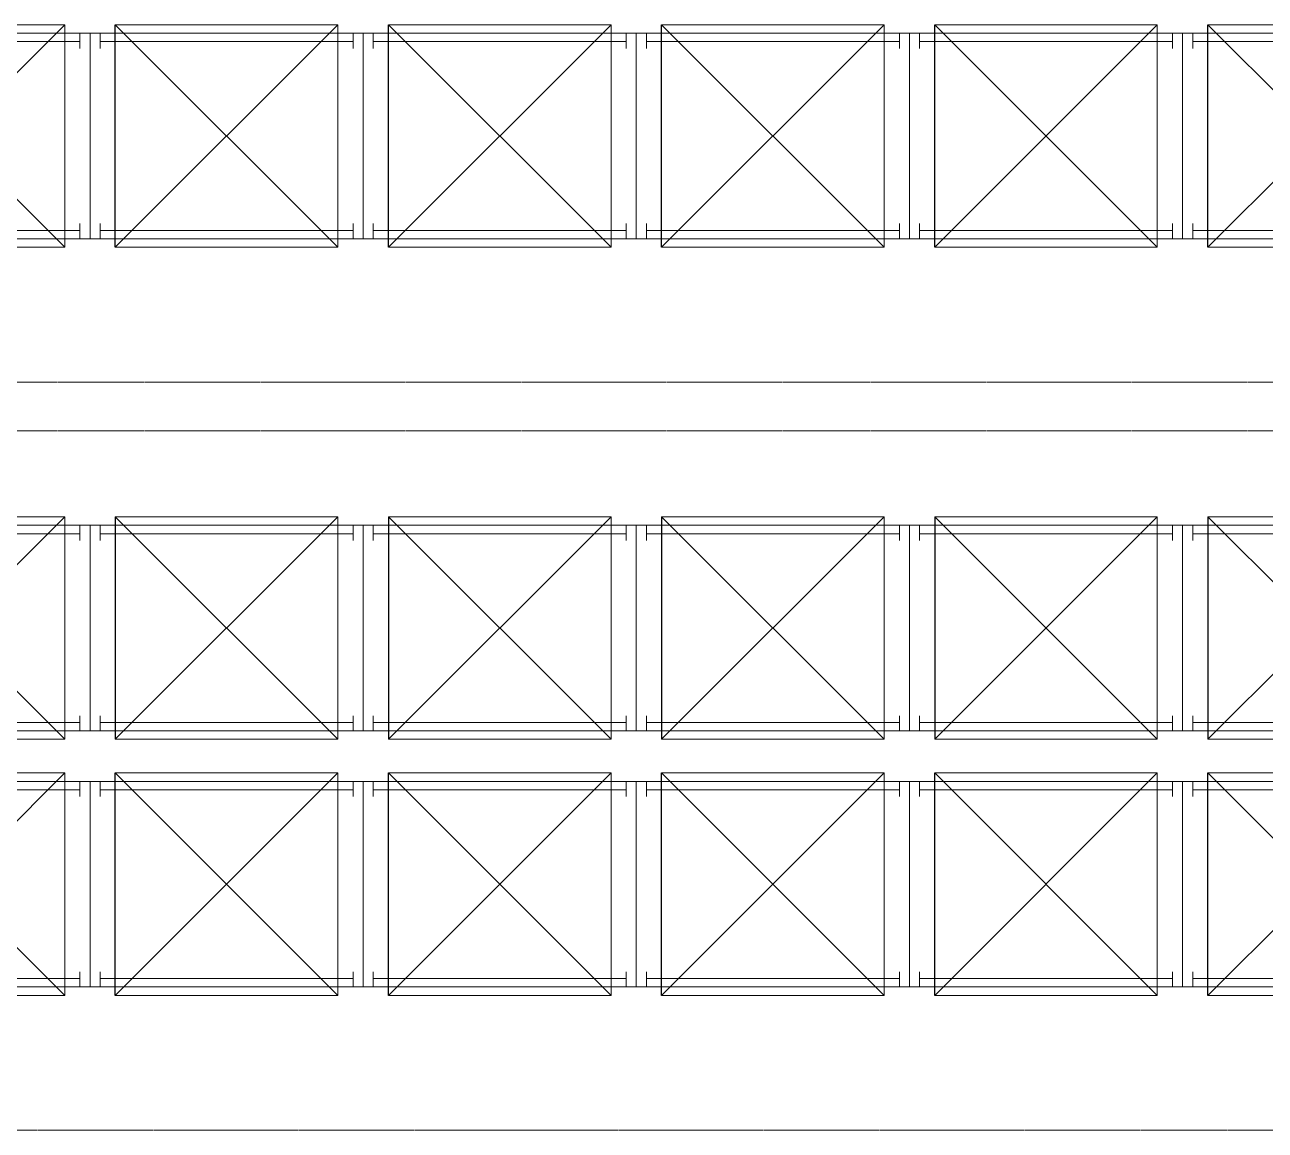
# Model space of a CAD drawing. Header units: millimetres. Extents: x -67280 to 67280, y -47520 to 47520.
# Drawn here: x -29715 to -22358, y -22837 to -16277 of the extents above; entities that cross this region are included whole.
import ezdxf

# ---------------------------------------------------------------- set-up
doc = ezdxf.new("R2010")
doc.units = ezdxf.units.MM
doc.linetypes.add('点画线', pattern=[18, 12, -2, 2, -2])
for name, color, linetype, lineweight in [('ACADloading', 57, 'Continuous', 18), ('ACADRackFrame', 5, 'Continuous', 18), ('ACAD细实线层', 3, 'Continuous', 18), ('中心线层', 1, '点画线', 18), ('尺寸线层', 4, 'Continuous', 18)]:
    doc.layers.add(name, color=color, linetype=linetype, lineweight=lineweight)

# ---------------------------------------------------------------- blocks, each defined once
blk = doc.blocks.new('*X205')
at = {"layer": 'ACADloading', "color": 3, "linetype": 'Continuous', "lineweight": 18}
for p, q in [((1530, 1320), (210, 1320.1)), ((210, 1320.1), (1530, 0)), ((210, 0), (210, 1320)), ((210, 0), (210, 1320)), ((210, 0), (210, 1320)), ((210, 0), (210, 1320)), ((210, 1320), (210, 0)), ((210, 1320), (210, 0)), ((210, 1320), (210, 0)), ((1530, 1320), (210, 0)), ((210, 820), (210, 1280)), ((210, 820), (210, 1280)), ((1490, 1320), (250, 1320)), ((1530, 0), (1530, 1320)), ((1530, 0), (210, 0))]:
    blk.add_line(p, q, dxfattribs=at)
at = {"layer": 'ACADloading', "color": 3, "linetype": 'Continuous', "lineweight": 25}
blk.add_line((210, 0), (210, 1320), dxfattribs=at)
at = {"layer": 'ACADloading', "linetype": 'Continuous', "lineweight": 18}
for p, q in [((1490, 1320), (250, 1320)), ((1490, 1320), (250, 1320)), ((1530, 0), (250, 0)), ((1530, 0), (250, 0)), ((1530, 0), (250, 0))]:
    blk.add_line(p, q, dxfattribs=at)
at = {"layer": 'ACADloading', "color": 5, "linetype": 'Continuous', "lineweight": 18}
blk.add_line((1530, 0), (1530, 1320), dxfattribs=at)
blk.add_line((1530, 0), (1530, 1320), dxfattribs=at)
blk.add_line((1530, 0), (1530, 1320), dxfattribs=at)
blk.add_line((1530, 0), (1530, 1320), dxfattribs=at)
blk.add_line((1530, 0), (1530, 1320), dxfattribs=at)
blk.add_line((1530, 0), (1530, 1320), dxfattribs=at)
at = {"layer": 'ACADRackFrame', "linetype": 'Continuous', "lineweight": 18}
for p, q in [((120, 1270), (1620, 1270)), ((1620, 1220), (120, 1220)), ((1620, 100), (120, 100)), ((120, 50), (1620, 50))]:
    blk.add_line(p, q, dxfattribs=at)
for points in [[(120, 1180), (120, 1270), (0, 1270), (0, 1180)], [(60, 50), (60, 1270)], [(1620, 1180), (1620, 1270), (1740, 1270), (1740, 1180)], [(1680, 50), (1680, 1270)], [(120, 140), (120, 50), (0, 50), (0, 140)], [(1620, 140), (1620, 50), (1740, 50), (1740, 140)]]:
    blk.add_lwpolyline(points, dxfattribs=at)
blk = doc.blocks.new('*X206')
at = {"layer": 'ACADloading', "color": 3, "linetype": 'Continuous', "lineweight": 18}
for p, q in [((1530, 1320), (210, 1320.1)), ((210, 1320.1), (1530, 0)), ((210, 0), (210, 1320)), ((210, 0), (210, 1320)), ((210, 0), (210, 1320)), ((210, 0), (210, 1320)), ((210, 1320), (210, 0)), ((210, 1320), (210, 0)), ((210, 1320), (210, 0)), ((1530, 1320), (210, 0)), ((210, 820), (210, 1280)), ((210, 820), (210, 1280)), ((1490, 1320), (250, 1320)), ((1530, 0), (1530, 1320)), ((1530, 0), (210, 0))]:
    blk.add_line(p, q, dxfattribs=at)
at = {"layer": 'ACADloading', "color": 3, "linetype": 'Continuous', "lineweight": 25}
blk.add_line((210, 0), (210, 1320), dxfattribs=at)
at = {"layer": 'ACADloading', "linetype": 'Continuous', "lineweight": 18}
for p, q in [((1490, 1320), (250, 1320)), ((1490, 1320), (250, 1320)), ((1530, 0), (250, 0)), ((1530, 0), (250, 0)), ((1530, 0), (250, 0))]:
    blk.add_line(p, q, dxfattribs=at)
at = {"layer": 'ACADloading', "color": 5, "linetype": 'Continuous', "lineweight": 18}
blk.add_line((1530, 0), (1530, 1320), dxfattribs=at)
blk.add_line((1530, 0), (1530, 1320), dxfattribs=at)
blk.add_line((1530, 0), (1530, 1320), dxfattribs=at)
blk.add_line((1530, 0), (1530, 1320), dxfattribs=at)
blk.add_line((1530, 0), (1530, 1320), dxfattribs=at)
blk.add_line((1530, 0), (1530, 1320), dxfattribs=at)
at = {"layer": 'ACADRackFrame', "linetype": 'Continuous', "lineweight": 18}
for p, q in [((120, 1270), (1620, 1270)), ((1620, 1220), (120, 1220)), ((1620, 100), (120, 100)), ((120, 50), (1620, 50))]:
    blk.add_line(p, q, dxfattribs=at)
for points in [[(120, 1180), (120, 1270), (0, 1270), (0, 1180)], [(60, 50), (60, 1270)], [(1620, 1180), (1620, 1270), (1740, 1270), (1740, 1180)], [(1680, 50), (1680, 1270)], [(120, 140), (120, 50), (0, 50), (0, 140)], [(1620, 140), (1620, 50), (1740, 50), (1740, 140)]]:
    blk.add_lwpolyline(points, dxfattribs=at)
blk = doc.blocks.new('*X207')
at = {"layer": 'ACADloading', "color": 3, "linetype": 'Continuous', "lineweight": 18}
for p, q in [((1530, 1320), (210, 1320.1)), ((210, 1320.1), (1530, 0)), ((210, 0), (210, 1320)), ((210, 0), (210, 1320)), ((210, 0), (210, 1320)), ((210, 0), (210, 1320)), ((210, 1320), (210, 0)), ((210, 1320), (210, 0)), ((210, 1320), (210, 0)), ((1530, 1320), (210, 0)), ((210, 820), (210, 1280)), ((210, 820), (210, 1280)), ((1490, 1320), (250, 1320)), ((1530, 0), (1530, 1320)), ((1530, 0), (210, 0))]:
    blk.add_line(p, q, dxfattribs=at)
at = {"layer": 'ACADloading', "color": 3, "linetype": 'Continuous', "lineweight": 25}
blk.add_line((210, 0), (210, 1320), dxfattribs=at)
at = {"layer": 'ACADloading', "linetype": 'Continuous', "lineweight": 18}
for p, q in [((1490, 1320), (250, 1320)), ((1490, 1320), (250, 1320)), ((1530, 0), (250, 0)), ((1530, 0), (250, 0)), ((1530, 0), (250, 0))]:
    blk.add_line(p, q, dxfattribs=at)
at = {"layer": 'ACADloading', "color": 5, "linetype": 'Continuous', "lineweight": 18}
blk.add_line((1530, 0), (1530, 1320), dxfattribs=at)
blk.add_line((1530, 0), (1530, 1320), dxfattribs=at)
blk.add_line((1530, 0), (1530, 1320), dxfattribs=at)
blk.add_line((1530, 0), (1530, 1320), dxfattribs=at)
blk.add_line((1530, 0), (1530, 1320), dxfattribs=at)
blk.add_line((1530, 0), (1530, 1320), dxfattribs=at)
at = {"layer": 'ACADRackFrame', "linetype": 'Continuous', "lineweight": 18}
for p, q in [((120, 1270), (1620, 1270)), ((1620, 1220), (120, 1220)), ((1620, 100), (120, 100)), ((120, 50), (1620, 50))]:
    blk.add_line(p, q, dxfattribs=at)
for points in [[(120, 1180), (120, 1270), (0, 1270), (0, 1180)], [(60, 50), (60, 1270)], [(1620, 1180), (1620, 1270), (1740, 1270), (1740, 1180)], [(1680, 50), (1680, 1270)], [(120, 140), (120, 50), (0, 50), (0, 140)], [(1620, 140), (1620, 50), (1740, 50), (1740, 140)]]:
    blk.add_lwpolyline(points, dxfattribs=at)
blk = doc.blocks.new('*X208')
at = {"layer": 'ACADloading', "color": 3, "linetype": 'Continuous', "lineweight": 18}
for p, q in [((1530, 1320), (210, 1320.1)), ((210, 1320.1), (1530, 0)), ((210, 0), (210, 1320)), ((210, 0), (210, 1320)), ((210, 0), (210, 1320)), ((210, 0), (210, 1320)), ((210, 1320), (210, 0)), ((210, 1320), (210, 0)), ((210, 1320), (210, 0)), ((1530, 1320), (210, 0)), ((210, 820), (210, 1280)), ((210, 820), (210, 1280)), ((1490, 1320), (250, 1320)), ((1530, 0), (1530, 1320)), ((1530, 0), (210, 0))]:
    blk.add_line(p, q, dxfattribs=at)
at = {"layer": 'ACADloading', "color": 3, "linetype": 'Continuous', "lineweight": 25}
blk.add_line((210, 0), (210, 1320), dxfattribs=at)
at = {"layer": 'ACADloading', "linetype": 'Continuous', "lineweight": 18}
for p, q in [((1490, 1320), (250, 1320)), ((1490, 1320), (250, 1320)), ((1530, 0), (250, 0)), ((1530, 0), (250, 0)), ((1530, 0), (250, 0))]:
    blk.add_line(p, q, dxfattribs=at)
at = {"layer": 'ACADloading', "color": 5, "linetype": 'Continuous', "lineweight": 18}
blk.add_line((1530, 0), (1530, 1320), dxfattribs=at)
blk.add_line((1530, 0), (1530, 1320), dxfattribs=at)
blk.add_line((1530, 0), (1530, 1320), dxfattribs=at)
blk.add_line((1530, 0), (1530, 1320), dxfattribs=at)
blk.add_line((1530, 0), (1530, 1320), dxfattribs=at)
blk.add_line((1530, 0), (1530, 1320), dxfattribs=at)
at = {"layer": 'ACADRackFrame', "linetype": 'Continuous', "lineweight": 18}
for p, q in [((120, 1270), (1620, 1270)), ((1620, 1220), (120, 1220)), ((1620, 100), (120, 100)), ((120, 50), (1620, 50))]:
    blk.add_line(p, q, dxfattribs=at)
for points in [[(120, 1180), (120, 1270), (0, 1270), (0, 1180)], [(60, 50), (60, 1270)], [(1620, 1180), (1620, 1270), (1740, 1270), (1740, 1180)], [(1680, 50), (1680, 1270)], [(120, 140), (120, 50), (0, 50), (0, 140)], [(1620, 140), (1620, 50), (1740, 50), (1740, 140)]]:
    blk.add_lwpolyline(points, dxfattribs=at)
blk = doc.blocks.new('*X209')
at = {"layer": 'ACADloading', "color": 3, "linetype": 'Continuous', "lineweight": 18}
for p, q in [((1530, 1320), (210, 1320.1)), ((210, 1320.1), (1530, 0)), ((210, 0), (210, 1320)), ((210, 0), (210, 1320)), ((210, 0), (210, 1320)), ((210, 0), (210, 1320)), ((210, 1320), (210, 0)), ((210, 1320), (210, 0)), ((210, 1320), (210, 0)), ((1530, 1320), (210, 0)), ((210, 820), (210, 1280)), ((210, 820), (210, 1280)), ((1490, 1320), (250, 1320)), ((1530, 0), (1530, 1320)), ((1530, 0), (210, 0))]:
    blk.add_line(p, q, dxfattribs=at)
at = {"layer": 'ACADloading', "color": 3, "linetype": 'Continuous', "lineweight": 25}
blk.add_line((210, 0), (210, 1320), dxfattribs=at)
at = {"layer": 'ACADloading', "linetype": 'Continuous', "lineweight": 18}
for p, q in [((1490, 1320), (250, 1320)), ((1490, 1320), (250, 1320)), ((1530, 0), (250, 0)), ((1530, 0), (250, 0)), ((1530, 0), (250, 0))]:
    blk.add_line(p, q, dxfattribs=at)
at = {"layer": 'ACADloading', "color": 5, "linetype": 'Continuous', "lineweight": 18}
blk.add_line((1530, 0), (1530, 1320), dxfattribs=at)
blk.add_line((1530, 0), (1530, 1320), dxfattribs=at)
blk.add_line((1530, 0), (1530, 1320), dxfattribs=at)
blk.add_line((1530, 0), (1530, 1320), dxfattribs=at)
blk.add_line((1530, 0), (1530, 1320), dxfattribs=at)
blk.add_line((1530, 0), (1530, 1320), dxfattribs=at)
at = {"layer": 'ACADRackFrame', "linetype": 'Continuous', "lineweight": 18}
for p, q in [((120, 1270), (1620, 1270)), ((1620, 1220), (120, 1220)), ((1620, 100), (120, 100)), ((120, 50), (1620, 50))]:
    blk.add_line(p, q, dxfattribs=at)
for points in [[(120, 1180), (120, 1270), (0, 1270), (0, 1180)], [(60, 50), (60, 1270)], [(1620, 1180), (1620, 1270), (1740, 1270), (1740, 1180)], [(1680, 50), (1680, 1270)], [(120, 140), (120, 50), (0, 50), (0, 140)], [(1620, 140), (1620, 50), (1740, 50), (1740, 140)]]:
    blk.add_lwpolyline(points, dxfattribs=at)
blk = doc.blocks.new('*X210')
at = {"layer": 'ACADloading', "color": 3, "linetype": 'Continuous', "lineweight": 18}
for p, q in [((1530, 1320), (210, 1320.1)), ((210, 1320.1), (1530, 0)), ((210, 0), (210, 1320)), ((210, 0), (210, 1320)), ((210, 0), (210, 1320)), ((210, 0), (210, 1320)), ((210, 1320), (210, 0)), ((210, 1320), (210, 0)), ((210, 1320), (210, 0)), ((1530, 1320), (210, 0)), ((210, 820), (210, 1280)), ((210, 820), (210, 1280)), ((1490, 1320), (250, 1320)), ((1530, 0), (1530, 1320)), ((1530, 0), (210, 0))]:
    blk.add_line(p, q, dxfattribs=at)
at = {"layer": 'ACADloading', "color": 3, "linetype": 'Continuous', "lineweight": 25}
blk.add_line((210, 0), (210, 1320), dxfattribs=at)
at = {"layer": 'ACADloading', "linetype": 'Continuous', "lineweight": 18}
for p, q in [((1490, 1320), (250, 1320)), ((1490, 1320), (250, 1320)), ((1530, 0), (250, 0)), ((1530, 0), (250, 0)), ((1530, 0), (250, 0))]:
    blk.add_line(p, q, dxfattribs=at)
at = {"layer": 'ACADloading', "color": 5, "linetype": 'Continuous', "lineweight": 18}
blk.add_line((1530, 0), (1530, 1320), dxfattribs=at)
blk.add_line((1530, 0), (1530, 1320), dxfattribs=at)
blk.add_line((1530, 0), (1530, 1320), dxfattribs=at)
blk.add_line((1530, 0), (1530, 1320), dxfattribs=at)
blk.add_line((1530, 0), (1530, 1320), dxfattribs=at)
blk.add_line((1530, 0), (1530, 1320), dxfattribs=at)
at = {"layer": 'ACADRackFrame', "linetype": 'Continuous', "lineweight": 18}
for p, q in [((120, 1270), (1620, 1270)), ((1620, 1220), (120, 1220)), ((1620, 100), (120, 100)), ((120, 50), (1620, 50))]:
    blk.add_line(p, q, dxfattribs=at)
for points in [[(120, 1180), (120, 1270), (0, 1270), (0, 1180)], [(60, 50), (60, 1270)], [(1620, 1180), (1620, 1270), (1740, 1270), (1740, 1180)], [(1680, 50), (1680, 1270)], [(120, 140), (120, 50), (0, 50), (0, 140)], [(1620, 140), (1620, 50), (1740, 50), (1740, 140)]]:
    blk.add_lwpolyline(points, dxfattribs=at)
blk = doc.blocks.new('*X242')
at = {"layer": 'ACADloading', "color": 3, "linetype": 'Continuous', "lineweight": 18}
for p, q in [((1530, 1320), (210, 1320.1)), ((210, 1320.1), (1530, 0)), ((210, 0), (210, 1320)), ((210, 0), (210, 1320)), ((210, 0), (210, 1320)), ((210, 0), (210, 1320)), ((210, 1320), (210, 0)), ((210, 1320), (210, 0)), ((210, 1320), (210, 0)), ((1530, 1320), (210, 0)), ((210, 820), (210, 1280)), ((210, 820), (210, 1280)), ((1490, 1320), (250, 1320)), ((1530, 0), (1530, 1320)), ((1530, 0), (210, 0))]:
    blk.add_line(p, q, dxfattribs=at)
at = {"layer": 'ACADloading', "color": 3, "linetype": 'Continuous', "lineweight": 25}
blk.add_line((210, 0), (210, 1320), dxfattribs=at)
at = {"layer": 'ACADloading', "linetype": 'Continuous', "lineweight": 18}
for p, q in [((1490, 1320), (250, 1320)), ((1490, 1320), (250, 1320)), ((1530, 0), (250, 0)), ((1530, 0), (250, 0)), ((1530, 0), (250, 0))]:
    blk.add_line(p, q, dxfattribs=at)
at = {"layer": 'ACADloading', "color": 5, "linetype": 'Continuous', "lineweight": 18}
blk.add_line((1530, 0), (1530, 1320), dxfattribs=at)
blk.add_line((1530, 0), (1530, 1320), dxfattribs=at)
blk.add_line((1530, 0), (1530, 1320), dxfattribs=at)
blk.add_line((1530, 0), (1530, 1320), dxfattribs=at)
blk.add_line((1530, 0), (1530, 1320), dxfattribs=at)
blk.add_line((1530, 0), (1530, 1320), dxfattribs=at)
at = {"layer": 'ACADRackFrame', "linetype": 'Continuous', "lineweight": 18}
for p, q in [((120, 1270), (1620, 1270)), ((1620, 1220), (120, 1220)), ((1620, 100), (120, 100)), ((120, 50), (1620, 50))]:
    blk.add_line(p, q, dxfattribs=at)
for points in [[(120, 1180), (120, 1270), (0, 1270), (0, 1180)], [(60, 50), (60, 1270)], [(1620, 1180), (1620, 1270), (1740, 1270), (1740, 1180)], [(1680, 50), (1680, 1270)], [(120, 140), (120, 50), (0, 50), (0, 140)], [(1620, 140), (1620, 50), (1740, 50), (1740, 140)]]:
    blk.add_lwpolyline(points, dxfattribs=at)
blk = doc.blocks.new('*X243')
at = {"layer": 'ACADloading', "color": 3, "linetype": 'Continuous', "lineweight": 18}
for p, q in [((1530, 1320), (210, 1320.1)), ((210, 1320.1), (1530, 0)), ((210, 0), (210, 1320)), ((210, 0), (210, 1320)), ((210, 0), (210, 1320)), ((210, 0), (210, 1320)), ((210, 1320), (210, 0)), ((210, 1320), (210, 0)), ((210, 1320), (210, 0)), ((1530, 1320), (210, 0)), ((210, 820), (210, 1280)), ((210, 820), (210, 1280)), ((1490, 1320), (250, 1320)), ((1530, 0), (1530, 1320)), ((1530, 0), (210, 0))]:
    blk.add_line(p, q, dxfattribs=at)
at = {"layer": 'ACADloading', "color": 3, "linetype": 'Continuous', "lineweight": 25}
blk.add_line((210, 0), (210, 1320), dxfattribs=at)
at = {"layer": 'ACADloading', "linetype": 'Continuous', "lineweight": 18}
for p, q in [((1490, 1320), (250, 1320)), ((1490, 1320), (250, 1320)), ((1530, 0), (250, 0)), ((1530, 0), (250, 0)), ((1530, 0), (250, 0))]:
    blk.add_line(p, q, dxfattribs=at)
at = {"layer": 'ACADloading', "color": 5, "linetype": 'Continuous', "lineweight": 18}
blk.add_line((1530, 0), (1530, 1320), dxfattribs=at)
blk.add_line((1530, 0), (1530, 1320), dxfattribs=at)
blk.add_line((1530, 0), (1530, 1320), dxfattribs=at)
blk.add_line((1530, 0), (1530, 1320), dxfattribs=at)
blk.add_line((1530, 0), (1530, 1320), dxfattribs=at)
blk.add_line((1530, 0), (1530, 1320), dxfattribs=at)
at = {"layer": 'ACADRackFrame', "linetype": 'Continuous', "lineweight": 18}
for p, q in [((120, 1270), (1620, 1270)), ((1620, 1220), (120, 1220)), ((1620, 100), (120, 100)), ((120, 50), (1620, 50))]:
    blk.add_line(p, q, dxfattribs=at)
for points in [[(120, 1180), (120, 1270), (0, 1270), (0, 1180)], [(60, 50), (60, 1270)], [(1620, 1180), (1620, 1270), (1740, 1270), (1740, 1180)], [(1680, 50), (1680, 1270)], [(120, 140), (120, 50), (0, 50), (0, 140)], [(1620, 140), (1620, 50), (1740, 50), (1740, 140)]]:
    blk.add_lwpolyline(points, dxfattribs=at)
blk = doc.blocks.new('*X244')
at = {"layer": 'ACADloading', "color": 3, "linetype": 'Continuous', "lineweight": 18}
for p, q in [((1530, 1320), (210, 1320.1)), ((210, 1320.1), (1530, 0)), ((210, 0), (210, 1320)), ((210, 0), (210, 1320)), ((210, 0), (210, 1320)), ((210, 0), (210, 1320)), ((210, 1320), (210, 0)), ((210, 1320), (210, 0)), ((210, 1320), (210, 0)), ((1530, 1320), (210, 0)), ((210, 820), (210, 1280)), ((210, 820), (210, 1280)), ((1490, 1320), (250, 1320)), ((1530, 0), (1530, 1320)), ((1530, 0), (210, 0))]:
    blk.add_line(p, q, dxfattribs=at)
at = {"layer": 'ACADloading', "color": 3, "linetype": 'Continuous', "lineweight": 25}
blk.add_line((210, 0), (210, 1320), dxfattribs=at)
at = {"layer": 'ACADloading', "linetype": 'Continuous', "lineweight": 18}
for p, q in [((1490, 1320), (250, 1320)), ((1490, 1320), (250, 1320)), ((1530, 0), (250, 0)), ((1530, 0), (250, 0)), ((1530, 0), (250, 0))]:
    blk.add_line(p, q, dxfattribs=at)
at = {"layer": 'ACADloading', "color": 5, "linetype": 'Continuous', "lineweight": 18}
blk.add_line((1530, 0), (1530, 1320), dxfattribs=at)
blk.add_line((1530, 0), (1530, 1320), dxfattribs=at)
blk.add_line((1530, 0), (1530, 1320), dxfattribs=at)
blk.add_line((1530, 0), (1530, 1320), dxfattribs=at)
blk.add_line((1530, 0), (1530, 1320), dxfattribs=at)
blk.add_line((1530, 0), (1530, 1320), dxfattribs=at)
at = {"layer": 'ACADRackFrame', "linetype": 'Continuous', "lineweight": 18}
for p, q in [((120, 1270), (1620, 1270)), ((1620, 1220), (120, 1220)), ((1620, 100), (120, 100)), ((120, 50), (1620, 50))]:
    blk.add_line(p, q, dxfattribs=at)
for points in [[(120, 1180), (120, 1270), (0, 1270), (0, 1180)], [(60, 50), (60, 1270)], [(1620, 1180), (1620, 1270), (1740, 1270), (1740, 1180)], [(1680, 50), (1680, 1270)], [(120, 140), (120, 50), (0, 50), (0, 140)], [(1620, 140), (1620, 50), (1740, 50), (1740, 140)]]:
    blk.add_lwpolyline(points, dxfattribs=at)
blk = doc.blocks.new('*X245')
at = {"layer": 'ACADloading', "color": 3, "linetype": 'Continuous', "lineweight": 18}
for p, q in [((1530, 1320), (210, 1320.1)), ((210, 1320.1), (1530, 0)), ((210, 0), (210, 1320)), ((210, 0), (210, 1320)), ((210, 0), (210, 1320)), ((210, 0), (210, 1320)), ((210, 1320), (210, 0)), ((210, 1320), (210, 0)), ((210, 1320), (210, 0)), ((1530, 1320), (210, 0)), ((210, 820), (210, 1280)), ((210, 820), (210, 1280)), ((1490, 1320), (250, 1320)), ((1530, 0), (1530, 1320)), ((1530, 0), (210, 0))]:
    blk.add_line(p, q, dxfattribs=at)
at = {"layer": 'ACADloading', "color": 3, "linetype": 'Continuous', "lineweight": 25}
blk.add_line((210, 0), (210, 1320), dxfattribs=at)
at = {"layer": 'ACADloading', "linetype": 'Continuous', "lineweight": 18}
for p, q in [((1490, 1320), (250, 1320)), ((1490, 1320), (250, 1320)), ((1530, 0), (250, 0)), ((1530, 0), (250, 0)), ((1530, 0), (250, 0))]:
    blk.add_line(p, q, dxfattribs=at)
at = {"layer": 'ACADloading', "color": 5, "linetype": 'Continuous', "lineweight": 18}
blk.add_line((1530, 0), (1530, 1320), dxfattribs=at)
blk.add_line((1530, 0), (1530, 1320), dxfattribs=at)
blk.add_line((1530, 0), (1530, 1320), dxfattribs=at)
blk.add_line((1530, 0), (1530, 1320), dxfattribs=at)
blk.add_line((1530, 0), (1530, 1320), dxfattribs=at)
blk.add_line((1530, 0), (1530, 1320), dxfattribs=at)
at = {"layer": 'ACADRackFrame', "linetype": 'Continuous', "lineweight": 18}
for p, q in [((120, 1270), (1620, 1270)), ((1620, 1220), (120, 1220)), ((1620, 100), (120, 100)), ((120, 50), (1620, 50))]:
    blk.add_line(p, q, dxfattribs=at)
for points in [[(120, 1180), (120, 1270), (0, 1270), (0, 1180)], [(60, 50), (60, 1270)], [(1620, 1180), (1620, 1270), (1740, 1270), (1740, 1180)], [(1680, 50), (1680, 1270)], [(120, 140), (120, 50), (0, 50), (0, 140)], [(1620, 140), (1620, 50), (1740, 50), (1740, 140)]]:
    blk.add_lwpolyline(points, dxfattribs=at)
blk = doc.blocks.new('*X246')
at = {"layer": 'ACADloading', "color": 3, "linetype": 'Continuous', "lineweight": 18}
for p, q in [((1530, 1320), (210, 1320.1)), ((210, 1320.1), (1530, 0)), ((210, 0), (210, 1320)), ((210, 0), (210, 1320)), ((210, 0), (210, 1320)), ((210, 0), (210, 1320)), ((210, 1320), (210, 0)), ((210, 1320), (210, 0)), ((210, 1320), (210, 0)), ((1530, 1320), (210, 0)), ((210, 820), (210, 1280)), ((210, 820), (210, 1280)), ((1490, 1320), (250, 1320)), ((1530, 0), (1530, 1320)), ((1530, 0), (210, 0))]:
    blk.add_line(p, q, dxfattribs=at)
at = {"layer": 'ACADloading', "color": 3, "linetype": 'Continuous', "lineweight": 25}
blk.add_line((210, 0), (210, 1320), dxfattribs=at)
at = {"layer": 'ACADloading', "linetype": 'Continuous', "lineweight": 18}
for p, q in [((1490, 1320), (250, 1320)), ((1490, 1320), (250, 1320)), ((1530, 0), (250, 0)), ((1530, 0), (250, 0)), ((1530, 0), (250, 0))]:
    blk.add_line(p, q, dxfattribs=at)
at = {"layer": 'ACADloading', "color": 5, "linetype": 'Continuous', "lineweight": 18}
blk.add_line((1530, 0), (1530, 1320), dxfattribs=at)
blk.add_line((1530, 0), (1530, 1320), dxfattribs=at)
blk.add_line((1530, 0), (1530, 1320), dxfattribs=at)
blk.add_line((1530, 0), (1530, 1320), dxfattribs=at)
blk.add_line((1530, 0), (1530, 1320), dxfattribs=at)
blk.add_line((1530, 0), (1530, 1320), dxfattribs=at)
at = {"layer": 'ACADRackFrame', "linetype": 'Continuous', "lineweight": 18}
for p, q in [((120, 1270), (1620, 1270)), ((1620, 1220), (120, 1220)), ((1620, 100), (120, 100)), ((120, 50), (1620, 50))]:
    blk.add_line(p, q, dxfattribs=at)
for points in [[(120, 1180), (120, 1270), (0, 1270), (0, 1180)], [(60, 50), (60, 1270)], [(1620, 1180), (1620, 1270), (1740, 1270), (1740, 1180)], [(1680, 50), (1680, 1270)], [(120, 140), (120, 50), (0, 50), (0, 140)], [(1620, 140), (1620, 50), (1740, 50), (1740, 140)]]:
    blk.add_lwpolyline(points, dxfattribs=at)
blk = doc.blocks.new('*X247')
at = {"layer": 'ACADloading', "color": 3, "linetype": 'Continuous', "lineweight": 18}
for p, q in [((1530, 1320), (210, 1320.1)), ((210, 1320.1), (1530, 0)), ((210, 0), (210, 1320)), ((210, 0), (210, 1320)), ((210, 0), (210, 1320)), ((210, 0), (210, 1320)), ((210, 1320), (210, 0)), ((210, 1320), (210, 0)), ((210, 1320), (210, 0)), ((1530, 1320), (210, 0)), ((210, 820), (210, 1280)), ((210, 820), (210, 1280)), ((1490, 1320), (250, 1320)), ((1530, 0), (1530, 1320)), ((1530, 0), (210, 0))]:
    blk.add_line(p, q, dxfattribs=at)
at = {"layer": 'ACADloading', "color": 3, "linetype": 'Continuous', "lineweight": 25}
blk.add_line((210, 0), (210, 1320), dxfattribs=at)
at = {"layer": 'ACADloading', "linetype": 'Continuous', "lineweight": 18}
for p, q in [((1490, 1320), (250, 1320)), ((1490, 1320), (250, 1320)), ((1530, 0), (250, 0)), ((1530, 0), (250, 0)), ((1530, 0), (250, 0))]:
    blk.add_line(p, q, dxfattribs=at)
at = {"layer": 'ACADloading', "color": 5, "linetype": 'Continuous', "lineweight": 18}
blk.add_line((1530, 0), (1530, 1320), dxfattribs=at)
blk.add_line((1530, 0), (1530, 1320), dxfattribs=at)
blk.add_line((1530, 0), (1530, 1320), dxfattribs=at)
blk.add_line((1530, 0), (1530, 1320), dxfattribs=at)
blk.add_line((1530, 0), (1530, 1320), dxfattribs=at)
blk.add_line((1530, 0), (1530, 1320), dxfattribs=at)
at = {"layer": 'ACADRackFrame', "linetype": 'Continuous', "lineweight": 18}
for p, q in [((120, 1270), (1620, 1270)), ((1620, 1220), (120, 1220)), ((1620, 100), (120, 100)), ((120, 50), (1620, 50))]:
    blk.add_line(p, q, dxfattribs=at)
for points in [[(120, 1180), (120, 1270), (0, 1270), (0, 1180)], [(60, 50), (60, 1270)], [(1620, 1180), (1620, 1270), (1740, 1270), (1740, 1180)], [(1680, 50), (1680, 1270)], [(120, 140), (120, 50), (0, 50), (0, 140)], [(1620, 140), (1620, 50), (1740, 50), (1740, 140)]]:
    blk.add_lwpolyline(points, dxfattribs=at)
blk = doc.blocks.new('*X278')
at = {"layer": 'ACADloading', "color": 3, "linetype": 'Continuous', "lineweight": 18}
for p, q in [((1530, 0), (210, 0)), ((210, 0), (210, -1320)), ((210, 0), (210, -1320)), ((210, 0), (210, -1320)), ((210, 0), (210, -1320)), ((210, -1320), (210, 0)), ((210, -1320), (210, 0)), ((210, -1320), (210, 0)), ((210, -1320.1), (1530, 0)), ((1530, -1320), (210, 0)), ((1530, 0), (1530, -1320)), ((210, -820), (210, -1280)), ((210, -820), (210, -1280)), ((1530, -1320), (210, -1320.1)), ((1490, -1320), (250, -1320))]:
    blk.add_line(p, q, dxfattribs=at)
at = {"layer": 'ACADloading', "color": 3, "linetype": 'Continuous', "lineweight": 25}
blk.add_line((210, 0), (210, -1320), dxfattribs=at)
at = {"layer": 'ACADloading', "linetype": 'Continuous', "lineweight": 18}
for p, q in [((1530, 0), (250, 0)), ((1530, 0), (250, 0)), ((1530, 0), (250, 0)), ((1490, -1320), (250, -1320)), ((1490, -1320), (250, -1320))]:
    blk.add_line(p, q, dxfattribs=at)
at = {"layer": 'ACADloading', "color": 5, "linetype": 'Continuous', "lineweight": 18}
blk.add_line((1530, 0), (1530, -1320), dxfattribs=at)
blk.add_line((1530, 0), (1530, -1320), dxfattribs=at)
blk.add_line((1530, 0), (1530, -1320), dxfattribs=at)
blk.add_line((1530, 0), (1530, -1320), dxfattribs=at)
blk.add_line((1530, 0), (1530, -1320), dxfattribs=at)
blk.add_line((1530, 0), (1530, -1320), dxfattribs=at)
at = {"layer": 'ACADRackFrame', "linetype": 'Continuous', "lineweight": 18}
for p, q in [((120, -50), (1620, -50)), ((1620, -100), (120, -100)), ((1620, -1220), (120, -1220)), ((120, -1270), (1620, -1270))]:
    blk.add_line(p, q, dxfattribs=at)
for points in [[(120, -140), (120, -50), (0, -50), (0, -140)], [(60, -50), (60, -1270)], [(1620, -140), (1620, -50), (1740, -50), (1740, -140)], [(1680, -50), (1680, -1270)], [(120, -1180), (120, -1270), (0, -1270), (0, -1180)], [(1620, -1180), (1620, -1270), (1740, -1270), (1740, -1180)]]:
    blk.add_lwpolyline(points, dxfattribs=at)
blk = doc.blocks.new('*X279')
at = {"layer": 'ACADloading', "color": 3, "linetype": 'Continuous', "lineweight": 18}
for p, q in [((1530, 0), (210, 0)), ((210, 0), (210, -1320)), ((210, 0), (210, -1320)), ((210, 0), (210, -1320)), ((210, 0), (210, -1320)), ((210, -1320), (210, 0)), ((210, -1320), (210, 0)), ((210, -1320), (210, 0)), ((210, -1320.1), (1530, 0)), ((1530, -1320), (210, 0)), ((1530, 0), (1530, -1320)), ((210, -820), (210, -1280)), ((210, -820), (210, -1280)), ((1530, -1320), (210, -1320.1)), ((1490, -1320), (250, -1320))]:
    blk.add_line(p, q, dxfattribs=at)
at = {"layer": 'ACADloading', "color": 3, "linetype": 'Continuous', "lineweight": 25}
blk.add_line((210, 0), (210, -1320), dxfattribs=at)
at = {"layer": 'ACADloading', "linetype": 'Continuous', "lineweight": 18}
for p, q in [((1530, 0), (250, 0)), ((1530, 0), (250, 0)), ((1530, 0), (250, 0)), ((1490, -1320), (250, -1320)), ((1490, -1320), (250, -1320))]:
    blk.add_line(p, q, dxfattribs=at)
at = {"layer": 'ACADloading', "color": 5, "linetype": 'Continuous', "lineweight": 18}
blk.add_line((1530, 0), (1530, -1320), dxfattribs=at)
blk.add_line((1530, 0), (1530, -1320), dxfattribs=at)
blk.add_line((1530, 0), (1530, -1320), dxfattribs=at)
blk.add_line((1530, 0), (1530, -1320), dxfattribs=at)
blk.add_line((1530, 0), (1530, -1320), dxfattribs=at)
blk.add_line((1530, 0), (1530, -1320), dxfattribs=at)
at = {"layer": 'ACADRackFrame', "linetype": 'Continuous', "lineweight": 18}
for p, q in [((120, -50), (1620, -50)), ((1620, -100), (120, -100)), ((1620, -1220), (120, -1220)), ((120, -1270), (1620, -1270))]:
    blk.add_line(p, q, dxfattribs=at)
for points in [[(120, -140), (120, -50), (0, -50), (0, -140)], [(60, -50), (60, -1270)], [(1620, -140), (1620, -50), (1740, -50), (1740, -140)], [(1680, -50), (1680, -1270)], [(120, -1180), (120, -1270), (0, -1270), (0, -1180)], [(1620, -1180), (1620, -1270), (1740, -1270), (1740, -1180)]]:
    blk.add_lwpolyline(points, dxfattribs=at)
blk = doc.blocks.new('*X280')
at = {"layer": 'ACADloading', "color": 3, "linetype": 'Continuous', "lineweight": 18}
for p, q in [((1530, 0), (210, 0)), ((210, 0), (210, -1320)), ((210, 0), (210, -1320)), ((210, 0), (210, -1320)), ((210, 0), (210, -1320)), ((210, -1320), (210, 0)), ((210, -1320), (210, 0)), ((210, -1320), (210, 0)), ((210, -1320.1), (1530, 0)), ((1530, -1320), (210, 0)), ((1530, 0), (1530, -1320)), ((210, -820), (210, -1280)), ((210, -820), (210, -1280)), ((1530, -1320), (210, -1320.1)), ((1490, -1320), (250, -1320))]:
    blk.add_line(p, q, dxfattribs=at)
at = {"layer": 'ACADloading', "color": 3, "linetype": 'Continuous', "lineweight": 25}
blk.add_line((210, 0), (210, -1320), dxfattribs=at)
at = {"layer": 'ACADloading', "linetype": 'Continuous', "lineweight": 18}
for p, q in [((1530, 0), (250, 0)), ((1530, 0), (250, 0)), ((1530, 0), (250, 0)), ((1490, -1320), (250, -1320)), ((1490, -1320), (250, -1320))]:
    blk.add_line(p, q, dxfattribs=at)
at = {"layer": 'ACADloading', "color": 5, "linetype": 'Continuous', "lineweight": 18}
blk.add_line((1530, 0), (1530, -1320), dxfattribs=at)
blk.add_line((1530, 0), (1530, -1320), dxfattribs=at)
blk.add_line((1530, 0), (1530, -1320), dxfattribs=at)
blk.add_line((1530, 0), (1530, -1320), dxfattribs=at)
blk.add_line((1530, 0), (1530, -1320), dxfattribs=at)
blk.add_line((1530, 0), (1530, -1320), dxfattribs=at)
at = {"layer": 'ACADRackFrame', "linetype": 'Continuous', "lineweight": 18}
for p, q in [((120, -50), (1620, -50)), ((1620, -100), (120, -100)), ((1620, -1220), (120, -1220)), ((120, -1270), (1620, -1270))]:
    blk.add_line(p, q, dxfattribs=at)
for points in [[(120, -140), (120, -50), (0, -50), (0, -140)], [(60, -50), (60, -1270)], [(1620, -140), (1620, -50), (1740, -50), (1740, -140)], [(1680, -50), (1680, -1270)], [(120, -1180), (120, -1270), (0, -1270), (0, -1180)], [(1620, -1180), (1620, -1270), (1740, -1270), (1740, -1180)]]:
    blk.add_lwpolyline(points, dxfattribs=at)
blk = doc.blocks.new('*X281')
at = {"layer": 'ACADloading', "color": 3, "linetype": 'Continuous', "lineweight": 18}
for p, q in [((1530, 0), (210, 0)), ((210, 0), (210, -1320)), ((210, 0), (210, -1320)), ((210, 0), (210, -1320)), ((210, 0), (210, -1320)), ((210, -1320), (210, 0)), ((210, -1320), (210, 0)), ((210, -1320), (210, 0)), ((210, -1320.1), (1530, 0)), ((1530, -1320), (210, 0)), ((1530, 0), (1530, -1320)), ((210, -820), (210, -1280)), ((210, -820), (210, -1280)), ((1530, -1320), (210, -1320.1)), ((1490, -1320), (250, -1320))]:
    blk.add_line(p, q, dxfattribs=at)
at = {"layer": 'ACADloading', "color": 3, "linetype": 'Continuous', "lineweight": 25}
blk.add_line((210, 0), (210, -1320), dxfattribs=at)
at = {"layer": 'ACADloading', "linetype": 'Continuous', "lineweight": 18}
for p, q in [((1530, 0), (250, 0)), ((1530, 0), (250, 0)), ((1530, 0), (250, 0)), ((1490, -1320), (250, -1320)), ((1490, -1320), (250, -1320))]:
    blk.add_line(p, q, dxfattribs=at)
at = {"layer": 'ACADloading', "color": 5, "linetype": 'Continuous', "lineweight": 18}
blk.add_line((1530, 0), (1530, -1320), dxfattribs=at)
blk.add_line((1530, 0), (1530, -1320), dxfattribs=at)
blk.add_line((1530, 0), (1530, -1320), dxfattribs=at)
blk.add_line((1530, 0), (1530, -1320), dxfattribs=at)
blk.add_line((1530, 0), (1530, -1320), dxfattribs=at)
blk.add_line((1530, 0), (1530, -1320), dxfattribs=at)
at = {"layer": 'ACADRackFrame', "linetype": 'Continuous', "lineweight": 18}
for p, q in [((120, -50), (1620, -50)), ((1620, -100), (120, -100)), ((1620, -1220), (120, -1220)), ((120, -1270), (1620, -1270))]:
    blk.add_line(p, q, dxfattribs=at)
for points in [[(120, -140), (120, -50), (0, -50), (0, -140)], [(60, -50), (60, -1270)], [(1620, -140), (1620, -50), (1740, -50), (1740, -140)], [(1680, -50), (1680, -1270)], [(120, -1180), (120, -1270), (0, -1270), (0, -1180)], [(1620, -1180), (1620, -1270), (1740, -1270), (1740, -1180)]]:
    blk.add_lwpolyline(points, dxfattribs=at)
blk = doc.blocks.new('*X282')
at = {"layer": 'ACADloading', "color": 3, "linetype": 'Continuous', "lineweight": 18}
for p, q in [((1530, 0), (210, 0)), ((210, 0), (210, -1320)), ((210, 0), (210, -1320)), ((210, 0), (210, -1320)), ((210, 0), (210, -1320)), ((210, -1320), (210, 0)), ((210, -1320), (210, 0)), ((210, -1320), (210, 0)), ((210, -1320.1), (1530, 0)), ((1530, -1320), (210, 0)), ((1530, 0), (1530, -1320)), ((210, -820), (210, -1280)), ((210, -820), (210, -1280)), ((1530, -1320), (210, -1320.1)), ((1490, -1320), (250, -1320))]:
    blk.add_line(p, q, dxfattribs=at)
at = {"layer": 'ACADloading', "color": 3, "linetype": 'Continuous', "lineweight": 25}
blk.add_line((210, 0), (210, -1320), dxfattribs=at)
at = {"layer": 'ACADloading', "linetype": 'Continuous', "lineweight": 18}
for p, q in [((1530, 0), (250, 0)), ((1530, 0), (250, 0)), ((1530, 0), (250, 0)), ((1490, -1320), (250, -1320)), ((1490, -1320), (250, -1320))]:
    blk.add_line(p, q, dxfattribs=at)
at = {"layer": 'ACADloading', "color": 5, "linetype": 'Continuous', "lineweight": 18}
blk.add_line((1530, 0), (1530, -1320), dxfattribs=at)
blk.add_line((1530, 0), (1530, -1320), dxfattribs=at)
blk.add_line((1530, 0), (1530, -1320), dxfattribs=at)
blk.add_line((1530, 0), (1530, -1320), dxfattribs=at)
blk.add_line((1530, 0), (1530, -1320), dxfattribs=at)
blk.add_line((1530, 0), (1530, -1320), dxfattribs=at)
at = {"layer": 'ACADRackFrame', "linetype": 'Continuous', "lineweight": 18}
for p, q in [((120, -50), (1620, -50)), ((1620, -100), (120, -100)), ((1620, -1220), (120, -1220)), ((120, -1270), (1620, -1270))]:
    blk.add_line(p, q, dxfattribs=at)
for points in [[(120, -140), (120, -50), (0, -50), (0, -140)], [(60, -50), (60, -1270)], [(1620, -140), (1620, -50), (1740, -50), (1740, -140)], [(1680, -50), (1680, -1270)], [(120, -1180), (120, -1270), (0, -1270), (0, -1180)], [(1620, -1180), (1620, -1270), (1740, -1270), (1740, -1180)]]:
    blk.add_lwpolyline(points, dxfattribs=at)
blk = doc.blocks.new('*X283')
at = {"layer": 'ACADloading', "color": 3, "linetype": 'Continuous', "lineweight": 18}
for p, q in [((1530, 0), (210, 0)), ((210, 0), (210, -1320)), ((210, 0), (210, -1320)), ((210, 0), (210, -1320)), ((210, 0), (210, -1320)), ((210, -1320), (210, 0)), ((210, -1320), (210, 0)), ((210, -1320), (210, 0)), ((210, -1320.1), (1530, 0)), ((1530, -1320), (210, 0)), ((1530, 0), (1530, -1320)), ((210, -820), (210, -1280)), ((210, -820), (210, -1280)), ((1530, -1320), (210, -1320.1)), ((1490, -1320), (250, -1320))]:
    blk.add_line(p, q, dxfattribs=at)
at = {"layer": 'ACADloading', "color": 3, "linetype": 'Continuous', "lineweight": 25}
blk.add_line((210, 0), (210, -1320), dxfattribs=at)
at = {"layer": 'ACADloading', "linetype": 'Continuous', "lineweight": 18}
for p, q in [((1530, 0), (250, 0)), ((1530, 0), (250, 0)), ((1530, 0), (250, 0)), ((1490, -1320), (250, -1320)), ((1490, -1320), (250, -1320))]:
    blk.add_line(p, q, dxfattribs=at)
at = {"layer": 'ACADloading', "color": 5, "linetype": 'Continuous', "lineweight": 18}
blk.add_line((1530, 0), (1530, -1320), dxfattribs=at)
blk.add_line((1530, 0), (1530, -1320), dxfattribs=at)
blk.add_line((1530, 0), (1530, -1320), dxfattribs=at)
blk.add_line((1530, 0), (1530, -1320), dxfattribs=at)
blk.add_line((1530, 0), (1530, -1320), dxfattribs=at)
blk.add_line((1530, 0), (1530, -1320), dxfattribs=at)
at = {"layer": 'ACADRackFrame', "linetype": 'Continuous', "lineweight": 18}
for p, q in [((120, -50), (1620, -50)), ((1620, -100), (120, -100)), ((1620, -1220), (120, -1220)), ((120, -1270), (1620, -1270))]:
    blk.add_line(p, q, dxfattribs=at)
for points in [[(120, -140), (120, -50), (0, -50), (0, -140)], [(60, -50), (60, -1270)], [(1620, -140), (1620, -50), (1740, -50), (1740, -140)], [(1680, -50), (1680, -1270)], [(120, -1180), (120, -1270), (0, -1270), (0, -1180)], [(1620, -1180), (1620, -1270), (1740, -1270), (1740, -1180)]]:
    blk.add_lwpolyline(points, dxfattribs=at)
blk = doc.blocks.new('*X218')
at = {"layer": 'ACAD细实线层', "linetype": 'Continuous', "lineweight": 18}
for name, p in [('*X247', (-17880, 865)), ('*X246', (-16260, 865)), ('*X245', (-14640, 865)), ('*X244', (-13020, 865)), ('*X243', (-11400, 865)), ('*X242', (-9780, 865)), ('*X283', (-17880, -735)), ('*X282', (-16260, -735)), ('*X281', (-14640, -735)), ('*X280', (-13020, -735)), ('*X279', (-11400, -735)), ('*X278', (-9780, -735))]:
    blk.add_blockref(name, p, dxfattribs=at)

msp = doc.modelspace()

# ---------------------------------------------------------------- linework, layer by layer
at = {"layer": '中心线层'}
for p, q in [((16032.015, -18397.309), (-46007.985, -18397.309)), ((16032.015, -18397.309), (-46007.985, -18397.309)), ((16032.015, -18687.309), (-46007.985, -18687.309)), ((16027.386, -22837.309), (-46125.8, -22837.309)), ((16027.386, -22837.309), (-46125.799, -22837.309))]:
    msp.add_line(p, q, dxfattribs=at)
at = {"layer": '中心线层', "linetype": '点画线', "lineweight": 18}
msp.add_line((16032.015, -18687.309), (-46007.985, -18687.309), dxfattribs=at)

# ---------------------------------------------------------------- block references
at = {"layer": 'ACAD细实线层', "linetype": 'Continuous', "lineweight": 18}
for name, p in [('*X210', (-31007.963, -22037.309)), ('*X209', (-29387.963, -22037.309)), ('*X208', (-27767.963, -22037.309)), ('*X207', (-26147.963, -22037.309)), ('*X206', (-24527.963, -22037.309)), ('*X205', (-22907.963, -22037.309))]:
    msp.add_blockref(name, p, dxfattribs=at)
at = {"layer": '尺寸线层'}
msp.add_blockref('*X218', (-13127.98, -18462.309), dxfattribs=at)

doc.saveas('drawing.dxf')
